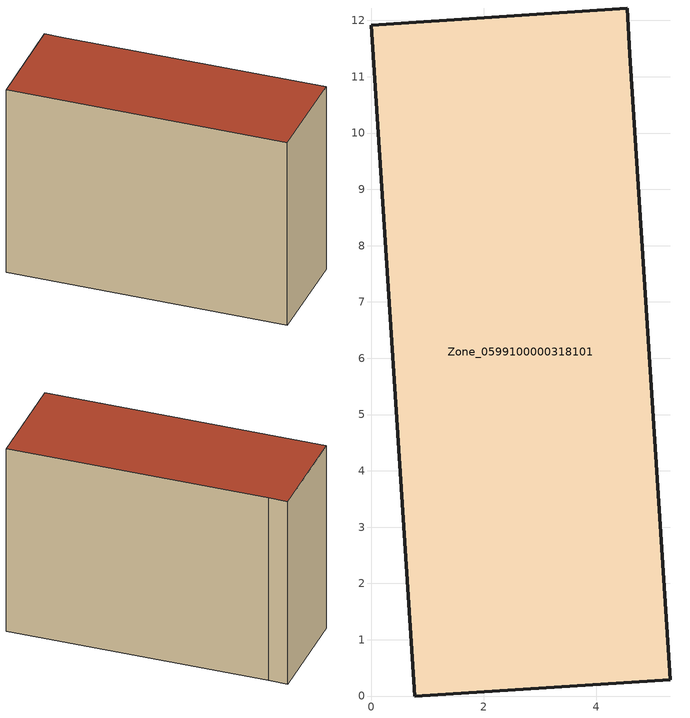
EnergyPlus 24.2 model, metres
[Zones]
Zone_0599100000318101
 floor ground (C_G): 0.77,0 0,11.92 4.55,12.22 4.59,11.4 5.31,0.29 z0
 wall outside (C_F): 0,11.92 0.77,0 5.31,0.29 4.59,11.4 4.55,12.22 0,11.92 z0:8.55
 roof outside (C_R): 5.31,0.29 4.59,11.4 4.55,12.22 0,11.92 0.77,0 z8.55
[BUILDING]
Pand.0599100000318101: North Axis=0; Terrain=City; Loads Convergence Tolerance Value=0.04; Temperature Convergence Tolerance Value=0.4; Solar Distribution=FullExterior; Maximum Number of Warmup Days=25; Minimum Number of Warmup Days=1
[Site:Location]
Rotterdam.The.Hague.AP_ZH_NLD Design_Conditions: Latitude=51.96; Longitude=4.45; Time Zone=1; Elevation=-4.5
[SITE:GROUNDTEMPERATURE:BUILDINGSURFACE]
18, 18, 18, 18, 18, 18, 18, 18, 18, 18, 18, 18
[MATERIAL] Thermal Absorptance=0.9; Solar Absorptance=0.7; Visible Absorptance=0.7
Name | Roughness | Thickness | Conductivity | Density | Specific Heat
G.TC.1992-2005 | MediumSmooth | 0.15 | 0.06 | 540 | 1210
F.TC.1992-2005 | Rough | 0.3 | 0.12 | 1920 | 840
R.TC.1992-2005 | MediumRough | 0.2 | 0.08 | 1500 | 1000
[CONSTRUCTION]
C_G: G.TC.1992-2005
C_F: F.TC.1992-2005
C_R: R.TC.1992-2005
[ZONE]
Zone_0599100000318101: Type=1; Multiplier=1; Ceiling Height=Autocalculate; Volume=Autocalculate; Floor Area=autocalculate; Part of Total Floor Area=Yes
[ZONEINFILTRATION:DESIGNFLOWRATE]
Infil_Zone_0599100000318101: Zone or ZoneList or Space or SpaceList=Zone_0599100000318101; Schedule=AlwaysOn; Design Flow Rate Calculation Method=Flow/Area; Flow Rate per Floor Area=0.0015; Constant Term Coefficient=1; Temperature Term Coefficient=0; Velocity Term Coefficient=0; Velocity Squared Term Coefficient=0
[HVACTEMPLATE:ZONE:IDEALLOADSAIRSYSTEM]
Zone_0599100000318101: Maximum Heating Supply Air Temperature=50; Minimum Cooling Supply Air Temperature=13; Maximum Heating Supply Air Humidity Ratio=0.0156; Minimum Cooling Supply Air Humidity Ratio=0.0077; Heating Limit=NoLimit; Cooling Limit=NoLimit; Dehumidification Control Type=ConstantSensibleHeatRatio; Cooling Sensible Heat Ratio=0.7; Dehumidification Setpoint=60; Humidification Control Type=None; Humidification Setpoint=30; Outdoor Air Method=None; Outdoor Air Flow Rate per Person=0.00944; Outdoor Air Flow Rate per Zone Floor Area=0; Outdoor Air Flow Rate per Zone=0; Demand Controlled Ventilation Type=None; Outdoor Air Economizer Type=NoEconomizer; Heat Recovery Type=None; Sensible Heat Recovery Effectiveness=0.7; Latent Heat Recovery Effectiveness=0.65
[ZONECONTROL:THERMOSTAT]
ThermostatControl_Zone_0599100000318101: Zone or ZoneList=Zone_0599100000318101; Control Type Schedule=DualSetpointControlType; Control 1=Thermostat_Zone_0599100000318101; Temperature Difference Between Cutout And Setpoint=0
[THERMOSTATSETPOINT:DUALSETPOINT]
Thermostat_Zone_0599100000318101: Heating Setpoint Temperature Schedule=HeatingSetpoint_Zone_0599100000318101; Cooling Setpoint Temperature Schedule=CoolingSetpoint_Zone_0599100000318101
[SCHEDULE:COMPACT]
HeatingSetpoint_Zone_0599100000318101: Through: 12/31, For: AllDays, Until: 24:00, 21
CoolingSetpoint_Zone_0599100000318101: Through: 12/31, For: AllDays, Until: 24:00, 24
DualSetpointControlType: Through: 12/31, For: AllDays, Until: 24:00, 4
AlwaysOn: Through: 12/31, For: AllDays, Until: 24:00, 1
